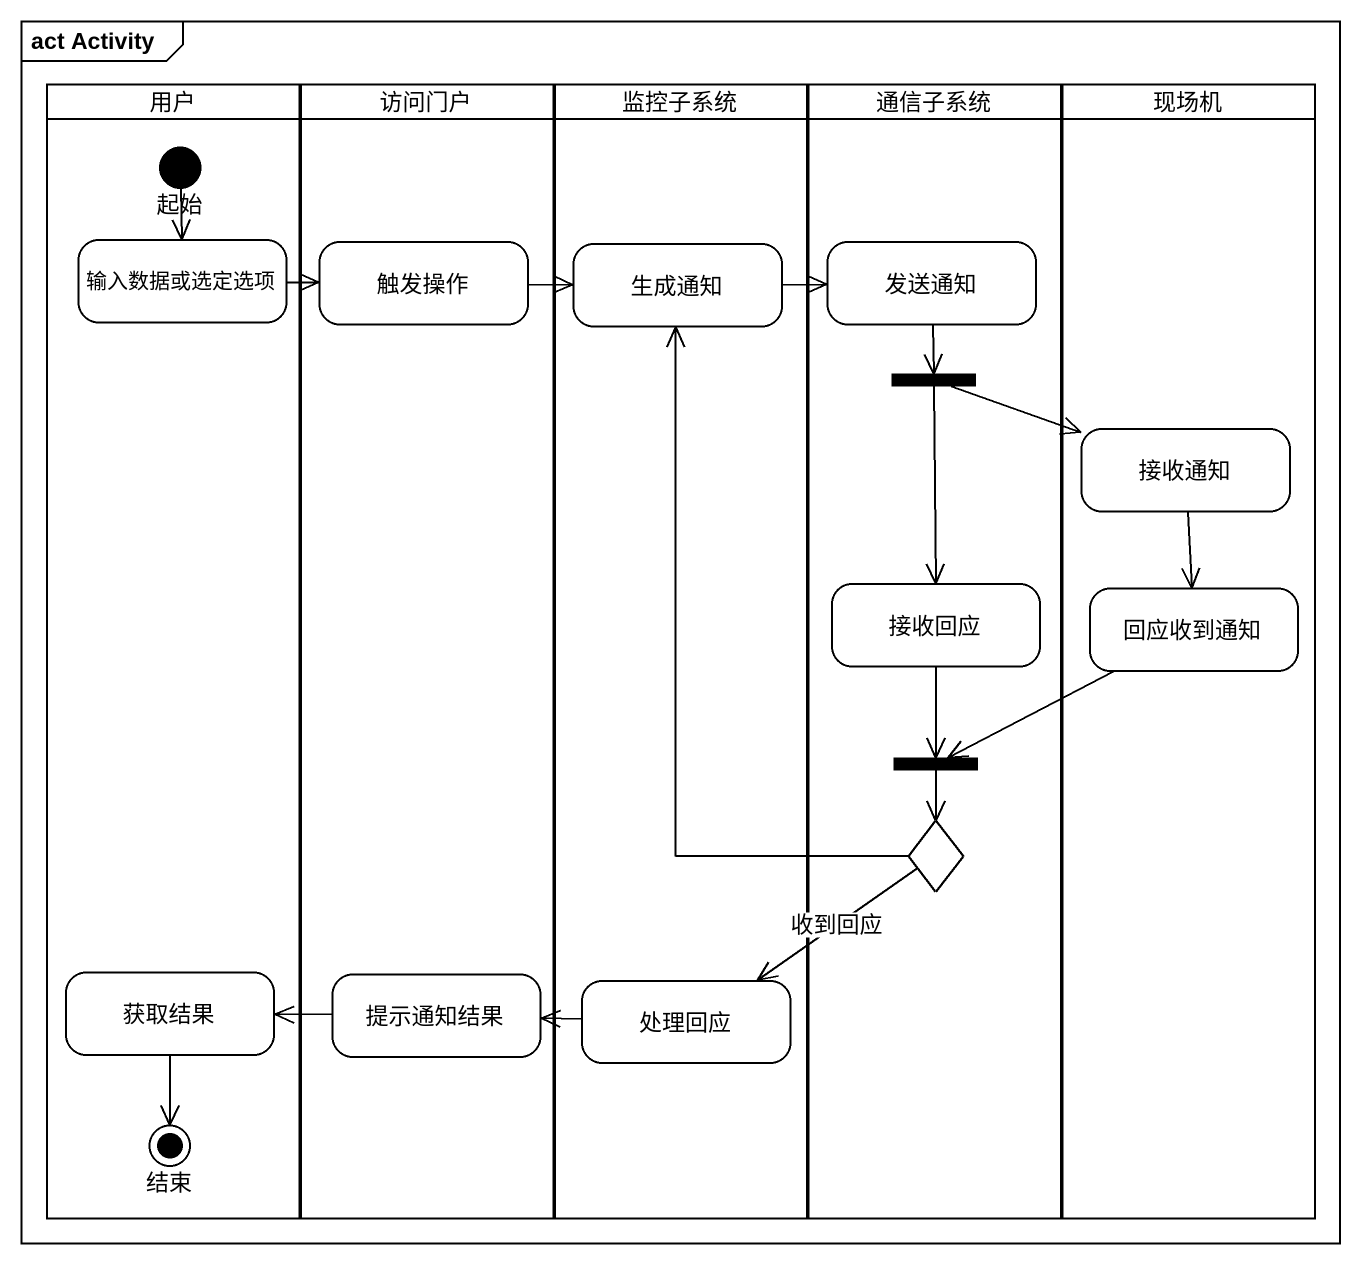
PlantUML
@startuml
mainframe act Activity
hide empty description
state 用户 <<partition>> #FFFFFF {
  state 起始 <<start>> #FFFFFF
  state 输入数据或选定选项 #FFFFFF
  state 获取结果 #FFFFFF
  state 结束 <<end>> #FFFFFF
}
state 访问门户 <<partition>> #FFFFFF {
  state 触发操作 #FFFFFF
  state 提示通知结果 #FFFFFF
}
state 监控子系统 <<partition>> #FFFFFF {
  state 生成通知 #FFFFFF
  state 处理回应 #FFFFFF
}
state 通信子系统 <<partition>> #FFFFFF {
  state 发送通知 #FFFFFF
  state fork1 <<fork>> #FFFFFF
  state 接收回应 #FFFFFF
  state fork2 <<join>> #FFFFFF
  state choice1 <<choice>> #FFFFFF
}
state 现场机 <<partition>> #FFFFFF {
  state 接收通知 #FFFFFF
  state 回应收到通知 #FFFFFF
}
起始 --> 输入数据或选定选项
输入数据或选定选项 -right-> 触发操作
触发操作 -right-> 生成通知
生成通知 -right-> 发送通知
发送通知 --> fork1
fork1 -right-> 接收通知
fork1 --> 接收回应
接收通知 --> 回应收到通知
接收回应 --> fork2
回应收到通知 -left-> fork2
fork2 --> choice1
choice1 -up-> 生成通知
choice1 --> 处理回应 : 收到回应
获取结果 --> 结束
提示通知结果 -left-> 获取结果
处理回应 -left-> 提示通知结果
@enduml
